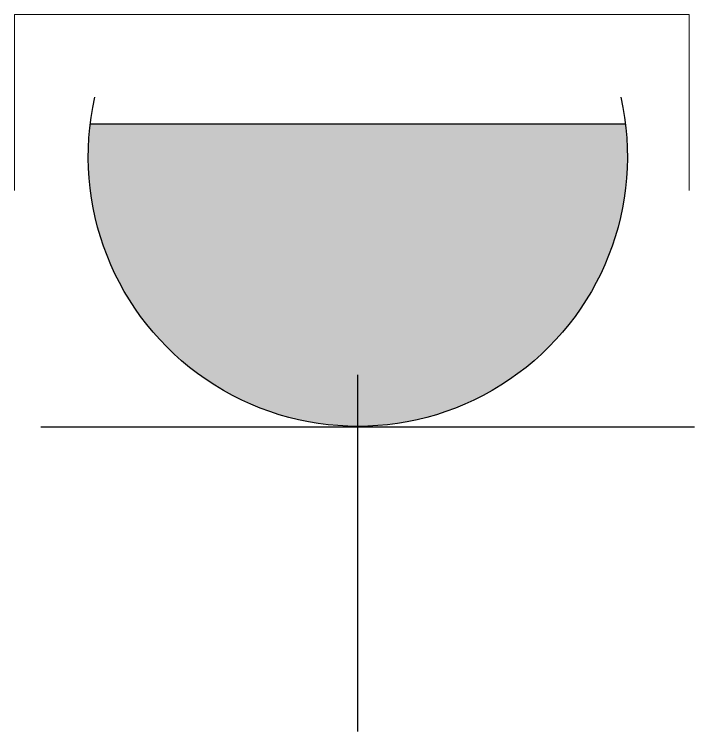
# Model space of a CAD drawing. Header units: millimetres. Extents: x -117264 to 3079702, y -14891 to 68462.
# Drawn here: x -113514.2 to -113372.6, y 7187.3 to 7336.5 of the extents above; entities that cross this region are included whole.
import ezdxf

# ---------------------------------------------------------------- set-up
doc = ezdxf.new("R2010")
doc.units = ezdxf.units.MM
doc.header["$LTSCALE"] = 10
doc.layers.get('0').update_dxf_attribs({"color": 255})
doc.layers.add('1强电插座布置图', color=1, linetype='Continuous', lineweight=30)
doc.layers.add('2323', color=4, linetype='Continuous')
doc.layers.add('LAYER2', color=8, linetype='Continuous')

# ---------------------------------------------------------------- blocks, each defined once
blk = doc.blocks.new('强电插座')
at = {"lineweight": 0}
h = blk.add_hatch(color=12, dxfattribs=at)
h.set_gradient(color1=(216, 3, 3), color2=(230, 5, 5), tint=1, name='CYLINDER')
h.paths.add_polyline_path([(88497.77, 75989.23, 1.129445), (88497.77, 75909.4)])
at = {"layer": '2323', "color": 1}
for p, q in [((88452.55, 75999.55), (88452.55, 75902.03)), ((88497.77, 75989.23), (88497.77, 75909.4)), ((88407.16, 75949.31), (88460.38, 75949.31))]:
    blk.add_line(p, q, dxfattribs=at)
blk.add_arc((88492.9, 75949.31), 40.21, 77.2553, 282.7447, dxfattribs=at)
at = {"layer": 'LAYER2', "color": 1, "ltscale": 20}
blk.add_line((88456.35, 75966.07), (88456.35, 75966.07), dxfattribs=at)
blk = doc.blocks.new('强电防水插座')
at = {"layer": '1强电插座布置图', "color": 1, "linetype": 'ByBlock', "lineweight": 9}
blk.add_lwpolyline([(-166178.21, 222988.62), (-166178.21, 223049.73), (-165944.21, 223049.73), (-165944.21, 222988.62)], dxfattribs=at)
at = {"layer": '1强电插座布置图', "color": 250, "linetype": 'ByBlock', "lineweight": 9, "extrusion": (0, 0, -1), "xscale": 2.325322137214242, "yscale": 2.325322137214242, "zscale": -2.325322137599869, "rotation": 90}
blk.add_blockref('强电插座', (342665.7, 17225.86), dxfattribs=at)

msp = doc.modelspace()

# ---------------------------------------------------------------- block references
at = {"layer": '1强电插座布置图', "color": 7, "xscale": 0.6000000000931323, "yscale": 0.6000000000931323, "zscale": 0.6}
msp.add_blockref('强电防水插座', (-13807.23, -126493.34), dxfattribs=at)

doc.saveas('drawing.dxf')
